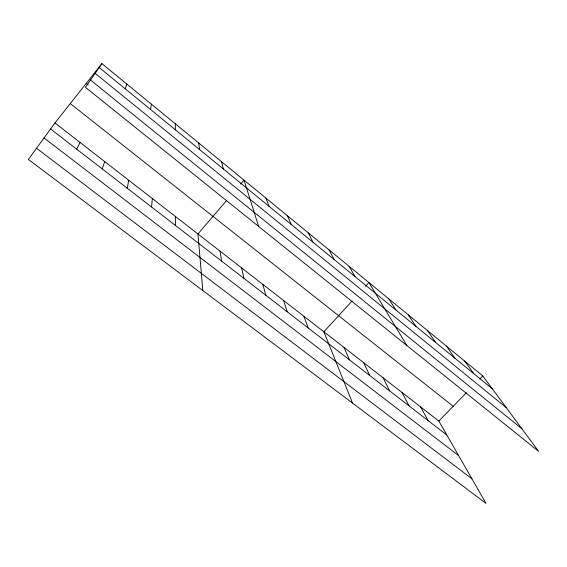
<?xml version="1.0" encoding="UTF-8"?>
<svg xmlns="http://www.w3.org/2000/svg" width="567" height="567" viewBox="0 0 567 567"><rect width="100%" height="100%" fill="white"/><g stroke="black" fill="none" stroke-linecap="round" stroke-linejoin="round"><path stroke-width="0.85" d="M151.573 206.998L152.339 198.57M150.553 109.495L151.389 104.193M127.171 188.152L128.794 180.285M102.223 168.881L104.725 161.595M125.172 88.75L126.923 84.129M76.687 149.156L80.117 142.487M101.897 63.603L85.44 87.318L538.65 451.367L482.765 375.914L101.897 63.603L54.956 122.947L28.35 159.433L486.018 503.397L438.83 421.054L54.956 122.947M226.417 200.704L197.947 233.987L202.83 290.566M240.592 184.126L244.008 180.136L258.644 226.446M352.157 300.9L323.877 331.787L352.518 403.066M365.467 286.356L368.933 282.572L406.822 345.473M438.83 421.054L466.343 392.782M479.717 379.047L482.765 375.914M36.515 148.242L471.914 478.789M44.02 137.951L458.66 455.655M50.562 128.978L446.874 435.095M70.28 103.57L453.196 406.291M86.241 83.399L88.275 85.036M90.5 80.025L521.916 428.78M95.143 73.334L506.218 407.581M99.182 67.516L492.276 388.756M464.727 361.122L473.771 373.639M446.335 346.04L454.89 358.209M427.568 330.653L435.619 342.454M408.417 314.954L415.944 326.372M388.877 298.929L395.844 309.951M349.173 266.37L354.97 276.547M420.601 406.9L428.17 420.65M329.002 249.834L334.19 259.566M402.017 392.47L409.091 405.908M383.065 377.75L389.614 390.869M308.413 232.952L312.963 242.215M363.731 362.738L369.734 375.51M287.398 215.715L291.275 224.497M344.006 347.422L349.442 359.839M265.93 198.117L269.105 206.381M303.94 316.308L308.179 327.967M283.606 300.51L287.214 311.772M262.847 284.393L265.803 295.237M221.605 161.765L223.285 168.931M241.662 267.936L243.938 278.34M220.031 251.138L221.591 261.089M198.712 142.997L199.591 149.568M175.316 123.812L175.352 129.765M175.387 216.466L175.43 225.425"/></g></svg>
